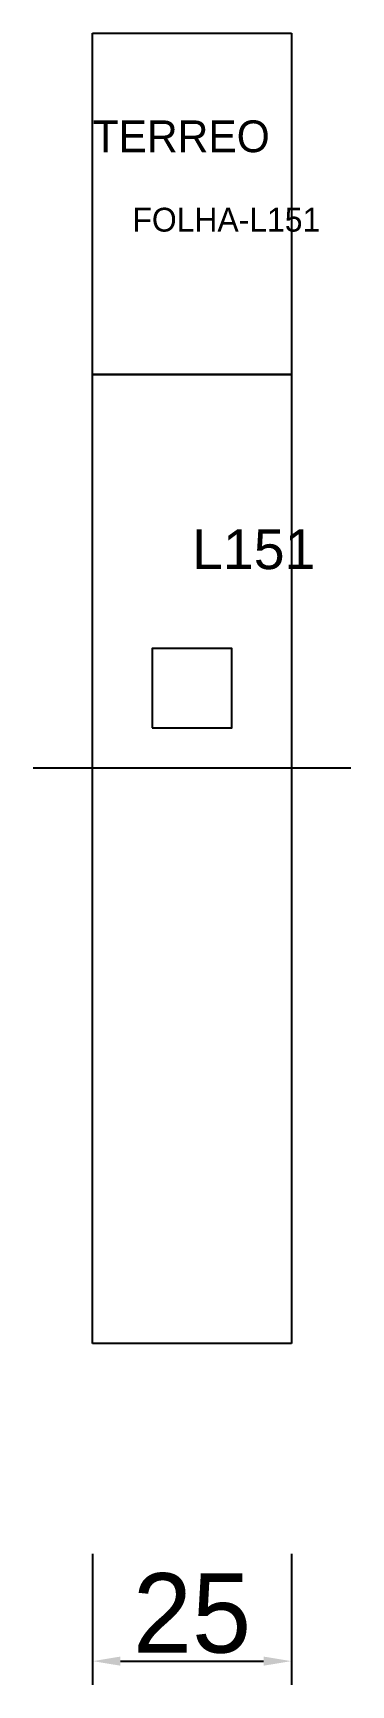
# Model space of a CAD drawing. Header units: metres. Extents: x 215 to 255, y -6 to 202.
import ezdxf

# ---------------------------------------------------------------- set-up
doc = ezdxf.new("R2010")
doc.units = ezdxf.units.M
for name, color, linetype in [('3', 3, 'CONTINUOUS'), ('COTA', 241, 'CONTINUOUS'), ('FOLHA', 255, 'CONTINUOUS'), ('Hachura', 251, 'CONTINUOUS'), ('NOMENCLATURA', 7, 'CONTINUOUS'), ('Nível', 160, 'CONTINUOUS'), ('Painéis', 200, 'CONTINUOUS'), ('Pilares', 5, 'CONTINUOUS'), ('SARR_2.2x7', 40, 'CONTINUOUS')]:
    doc.layers.add(name, color=color, linetype=linetype)
doc.styles.add('ARIAL', font='Arial.ttf')
doc.dimstyles.new('EZ DXF', dxfattribs={"dimtxt": 10, "dimasz": 3.5, "dimexe": 3, "dimexo": 1.5, "dimgap": 1, "dimtad": 1, "dimdec": 1, "dimdsep": 46, "dimcen": 2.5, "dimazin": 3, "dimtfac": 1, "dimtmove": 0, "dimatfit": 3})

msp = doc.modelspace()

# ---------------------------------------------------------------- hatches: boundary and pattern name
at = {"layer": 'Hachura'}
h = msp.add_hatch(dxfattribs=at)
h.set_pattern_fill('ANSI31', scale=50)
h.paths.add_polyline_path([(222.2, 201.5), (247.2, 201.5), (247.2, 36.5), (222.2, 36.5)])
h = msp.add_hatch(dxfattribs=at)
h.set_pattern_fill('ANSI31', scale=50)
h.paths.add_polyline_path([(222.2, 201.5), (247.2, 201.5), (247.2, 36.5), (222.2, 36.5)])

# ---------------------------------------------------------------- linework, layer by layer
at = {"layer": '3'}
msp.add_lwpolyline([(222.2, 158.5), (247.2, 158.5)], close=True, dxfattribs=at)
msp.add_lwpolyline([(222.2, 158.5), (247.2, 158.5)], close=True, dxfattribs=at)
at = {"layer": 'Painéis', "color": 200}
for p, q in [((222.2, 201.5), (247.2, 201.5)), ((222.2, 36.5), (222.2, 201.5)), ((222.2, 201.5), (247.2, 201.5)), ((222.2, 36.5), (222.2, 201.5)), ((247.2, 201.5), (247.2, 36.5)), ((247.2, 201.5), (247.2, 36.5)), ((247.2, 36.5), (222.2, 36.5)), ((247.2, 36.5), (222.2, 36.5))]:
    msp.add_line(p, q, dxfattribs=at)
at = {"layer": 'Pilares'}
msp.add_lwpolyline([(229.7, 114), (239.7, 114), (239.7, 124), (229.7, 124)], close=True, dxfattribs=at)
msp.add_lwpolyline([(229.7, 114), (239.7, 114), (239.7, 124), (229.7, 124)], close=True, dxfattribs=at)
at = {"layer": 'SARR_2.2x7'}
msp.add_line((214.7, 109), (254.7, 109), dxfattribs=at)
msp.add_line((214.7, 109), (254.7, 109), dxfattribs=at)

# ---------------------------------------------------------------- texts
at = {"layer": 'FOLHA'}
msp.add_text('FOLHA-L151', height=3, dxfattribs=at).set_placement((227.2, 176.5))
msp.add_text('FOLHA-L151', height=3, dxfattribs=at).set_placement((227.2, 176.5))
at = {"layer": 'NOMENCLATURA', "insert": (234.7, 139), "char_height": 5, "attachment_point": 1, "style": 'ARIAL'}
msp.add_mtext('L151', dxfattribs=at)
msp.add_mtext('L151', dxfattribs=at)
at = {"layer": 'Nível'}
msp.add_text('TERREO', height=4, dxfattribs=at).set_placement((222.2, 186.5))
msp.add_text('TERREO', height=4, dxfattribs=at).set_placement((222.2, 186.5))

# ---------------------------------------------------------------- dimensions: what is measured, and where the dimension line sits
at = {"layer": 'COTA'}
msp.add_linear_dim(base=(222.2, -3.5), p1=(222.2, 11.5), p2=(247.2, 11.5), dimstyle='EZ DXF', dxfattribs=at).render()
msp.add_linear_dim(base=(222.2, -3.5), p1=(222.2, 11.5), p2=(247.2, 11.5), dimstyle='EZ DXF', dxfattribs=at).render()

doc.saveas('drawing.dxf')
